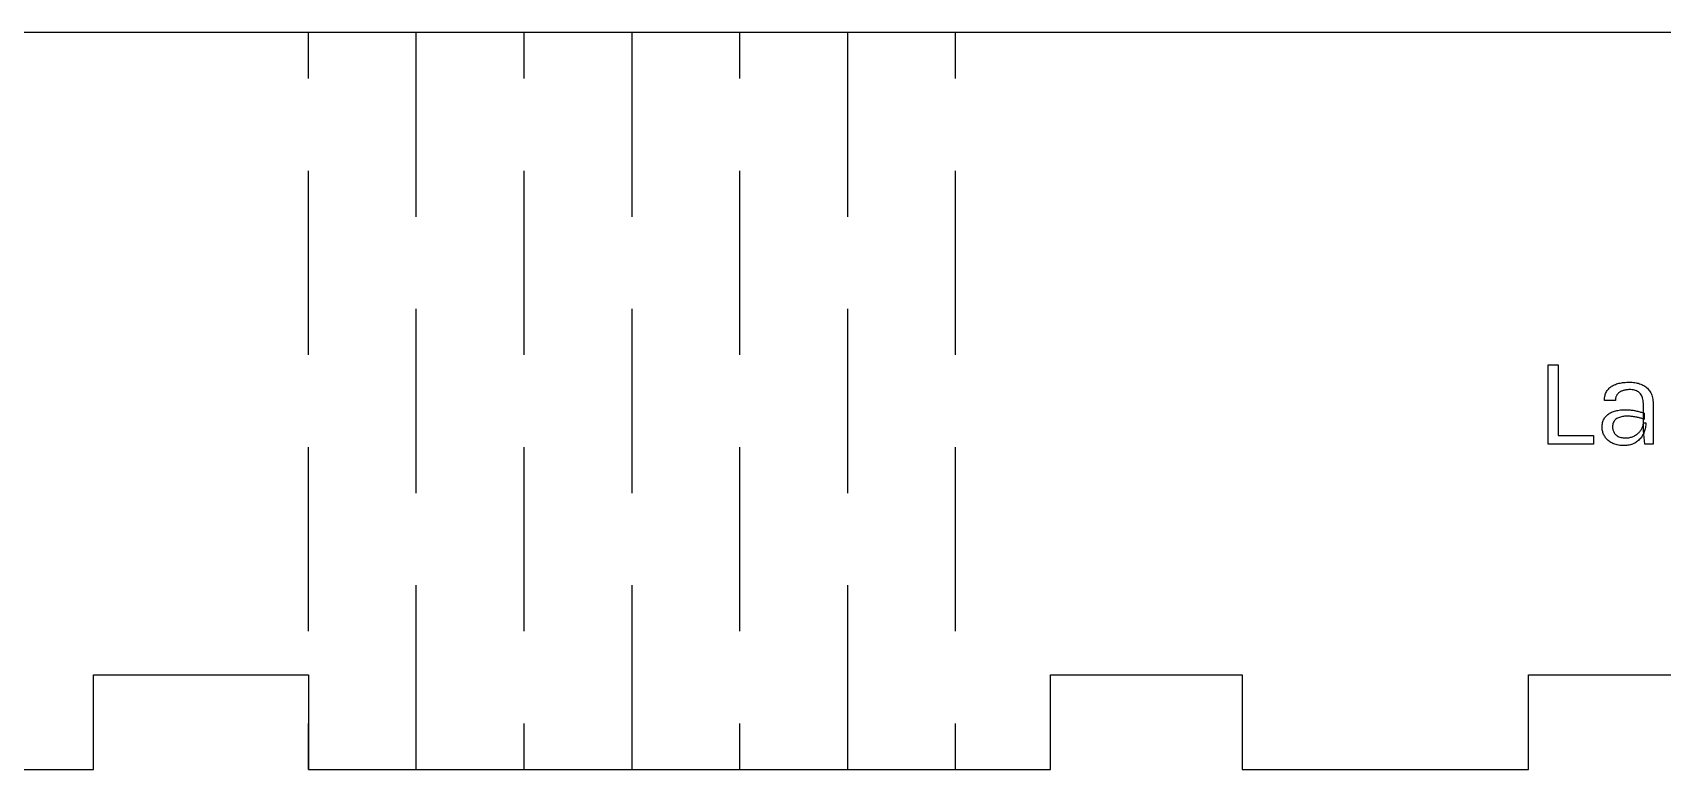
# Model space of a CAD drawing. Header units: millimetres. Extents: x 0 to 654, y 0 to 291.
# Drawn here: x 171.3 to 326, y 0 to 70 of the extents above; entities that cross this region are included whole.
import ezdxf

# ---------------------------------------------------------------- set-up
doc = ezdxf.new("R2010")
doc.units = ezdxf.units.MM
doc.layers.get('0').update_dxf_attribs({"linetype": 'CONTINUOUS'})

msp = doc.modelspace()

# ---------------------------------------------------------------- linework, layer by layer
for p, q in [((197.456, 70), (129.456, 70)), ((267.913, 70), (197.456, 70)), ((197.456, 65.625), (197.456, 70)), ((207.699, 52.5), (207.699, 70)), ((217.942, 65.625), (217.942, 70)), ((228.185, 52.5), (228.185, 70)), ((238.427, 65.625), (238.427, 70)), ((248.67, 52.5), (248.67, 70)), ((258.913, 65.625), (258.913, 70)), ((385.913, 70), (267.913, 70)), ((197.456, 39.375), (197.456, 56.875)), ((217.942, 39.375), (217.942, 56.875)), ((238.427, 39.375), (238.427, 56.875)), ((258.913, 39.375), (258.913, 56.875)), ((207.699, 26.25), (207.699, 43.75)), ((228.185, 26.25), (228.185, 43.75)), ((248.67, 26.25), (248.67, 43.75)), ((315.183, 38.444), (316.119, 38.444)), ((315.183, 30.908), (315.183, 38.444)), ((315.183, 38.444), (315.183, 38.444)), ((316.119, 38.444), (316.119, 31.724)), ((320.578, 35.52), (320.606, 35.623)), ((320.606, 35.623), (320.639, 35.721)), ((320.639, 35.721), (320.679, 35.815)), ((320.679, 35.815), (320.725, 35.903)), ((320.725, 35.903), (320.777, 35.986)), ((320.777, 35.986), (320.835, 36.065)), ((320.835, 36.065), (320.899, 36.139)), ((320.899, 36.139), (320.967, 36.209)), ((320.967, 36.209), (321.039, 36.275)), ((321.039, 36.275), (321.117, 36.336)), ((321.117, 36.336), (321.199, 36.394)), ((321.199, 36.394), (321.285, 36.447)), ((321.285, 36.447), (321.377, 36.495)), ((321.377, 36.495), (321.473, 36.54)), ((321.473, 36.54), (321.573, 36.581)), ((321.573, 36.581), (321.678, 36.617)), ((321.678, 36.617), (321.787, 36.649)), ((321.75, 35.639), (321.716, 35.593)), ((321.787, 35.683), (321.75, 35.639)), ((321.787, 36.649), (321.899, 36.679)), ((321.826, 35.724), (321.787, 35.683)), ((321.868, 35.763), (321.826, 35.724)), ((321.912, 35.8), (321.868, 35.763)), ((321.899, 36.679), (322.014, 36.704)), ((321.959, 35.835), (321.912, 35.8)), ((322.008, 35.867), (321.959, 35.835)), ((322.06, 35.897), (322.008, 35.867)), ((322.014, 36.704), (322.132, 36.726)), ((322.114, 35.924), (322.06, 35.897)), ((322.171, 35.949), (322.114, 35.924)), ((322.132, 36.726), (322.253, 36.745)), ((322.23, 35.972), (322.171, 35.949)), ((322.291, 35.993), (322.23, 35.972)), ((322.253, 36.745), (322.378, 36.761)), ((322.354, 36.011), (322.291, 35.993)), ((322.418, 36.027), (322.354, 36.011)), ((322.378, 36.761), (322.505, 36.773)), ((322.484, 36.041), (322.418, 36.027)), ((322.55, 36.053), (322.484, 36.041)), ((322.505, 36.773), (322.635, 36.781)), ((322.619, 36.063), (322.55, 36.053)), ((322.688, 36.07), (322.619, 36.063)), ((322.635, 36.781), (322.769, 36.786)), ((322.759, 36.076), (322.688, 36.07)), ((322.831, 36.079), (322.759, 36.076)), ((322.769, 36.786), (322.905, 36.788)), ((322.905, 36.08), (322.831, 36.079)), ((322.905, 36.788), (322.905, 36.788)), ((322.905, 36.788), (323.036, 36.786)), ((323.034, 36.077), (322.905, 36.08)), ((322.905, 36.08), (322.905, 36.08)), ((323.156, 36.066), (323.034, 36.077)), ((323.036, 36.786), (323.163, 36.779)), ((323.271, 36.049), (323.156, 36.066)), ((323.163, 36.779), (323.288, 36.768)), ((323.38, 36.026), (323.271, 36.049)), ((323.288, 36.768), (323.409, 36.752)), ((323.483, 35.995), (323.38, 36.026)), ((323.409, 36.752), (323.528, 36.733)), ((323.578, 35.958), (323.483, 35.995)), ((323.528, 36.733), (323.643, 36.708)), ((323.667, 35.914), (323.578, 35.958)), ((323.643, 36.708), (323.756, 36.679)), ((323.75, 35.863), (323.667, 35.914)), ((323.826, 35.805), (323.75, 35.863)), ((323.756, 36.679), (323.865, 36.646)), ((323.895, 35.741), (323.826, 35.805)), ((323.865, 36.646), (323.972, 36.608)), ((323.958, 35.669), (323.895, 35.741)), ((324.014, 35.588), (323.958, 35.669)), ((323.972, 36.608), (324.075, 36.566)), ((324.075, 36.566), (324.175, 36.519)), ((324.175, 36.519), (324.27, 36.467)), ((324.27, 36.467), (324.361, 36.409)), ((324.361, 36.409), (324.448, 36.347)), ((324.448, 36.347), (324.53, 36.279)), ((324.53, 36.279), (324.607, 36.206)), ((324.607, 36.206), (324.68, 36.127)), ((324.68, 36.127), (324.749, 36.044)), ((324.749, 36.044), (324.813, 35.955)), ((324.813, 35.955), (324.873, 35.861)), ((324.873, 35.861), (324.928, 35.761)), ((324.928, 35.761), (324.977, 35.656)), ((324.977, 35.656), (325.02, 35.545)), ((320.529, 35.06), (320.532, 35.182)), ((321.573, 35.06), (320.529, 35.06)), ((320.532, 35.182), (320.541, 35.3)), ((320.541, 35.3), (320.557, 35.413)), ((320.557, 35.413), (320.578, 35.52)), ((321.489, 34.033), (321.594, 34.063)), ((321.575, 35.13), (321.573, 35.06)), ((321.573, 35.06), (321.573, 35.06)), ((321.58, 35.196), (321.575, 35.13)), ((321.589, 35.261), (321.58, 35.196)), ((321.601, 35.323), (321.589, 35.261)), ((321.594, 34.063), (321.701, 34.088)), ((321.617, 35.382), (321.601, 35.323)), ((321.637, 35.438), (321.617, 35.382)), ((321.66, 35.492), (321.637, 35.438)), ((321.686, 35.544), (321.66, 35.492)), ((321.716, 35.593), (321.686, 35.544)), ((321.701, 34.088), (321.81, 34.11)), ((321.81, 34.11), (321.923, 34.129)), ((321.923, 34.129), (322.037, 34.145)), ((322.037, 34.145), (322.154, 34.157)), ((322.154, 34.157), (322.274, 34.165)), ((322.274, 34.165), (322.396, 34.17)), ((322.396, 34.17), (322.521, 34.172)), ((322.521, 34.172), (322.521, 34.172)), ((322.521, 34.172), (322.611, 34.171)), ((322.611, 34.171), (322.701, 34.168)), ((322.701, 34.168), (322.791, 34.164)), ((322.791, 34.164), (322.882, 34.158)), ((322.882, 34.158), (322.972, 34.149)), ((322.972, 34.149), (323.062, 34.14)), ((323.062, 34.14), (323.153, 34.128)), ((323.153, 34.128), (323.243, 34.114)), ((323.243, 34.114), (323.334, 34.099)), ((323.334, 34.099), (323.424, 34.082)), ((323.424, 34.082), (323.514, 34.063)), ((323.514, 34.063), (323.604, 34.043)), ((324.063, 35.498), (324.014, 35.588)), ((324.106, 35.4), (324.063, 35.498)), ((324.143, 35.293), (324.106, 35.4)), ((324.172, 35.178), (324.143, 35.293)), ((324.195, 35.053), (324.172, 35.178)), ((324.212, 34.92), (324.195, 35.053)), ((324.222, 34.778), (324.212, 34.92)), ((324.225, 34.628), (324.222, 34.778)), ((324.225, 32.168), (324.225, 34.628)), ((325.02, 35.545), (325.057, 35.428)), ((325.057, 35.428), (325.089, 35.305)), ((325.089, 35.305), (325.115, 35.177)), ((325.115, 35.177), (325.135, 35.042)), ((325.135, 35.042), (325.15, 34.902)), ((325.15, 34.902), (325.158, 34.756)), ((325.158, 34.756), (325.161, 34.604)), ((325.161, 34.604), (325.161, 34.604)), ((325.161, 34.604), (325.161, 30.908)), ((320.301, 32.516), (320.304, 32.63)), ((320.303, 32.428), (320.301, 32.516)), ((320.301, 32.516), (320.301, 32.516)), ((320.304, 32.63), (320.313, 32.74)), ((320.313, 32.74), (320.327, 32.846)), ((320.327, 32.846), (320.348, 32.947)), ((320.348, 32.947), (320.374, 33.044)), ((320.374, 33.044), (320.406, 33.137)), ((320.406, 33.137), (320.444, 33.225)), ((320.444, 33.225), (320.487, 33.309)), ((320.487, 33.309), (320.537, 33.389)), ((320.537, 33.389), (320.592, 33.464)), ((320.592, 33.464), (320.652, 33.535)), ((320.652, 33.535), (320.717, 33.603)), ((320.717, 33.603), (320.786, 33.666)), ((320.786, 33.666), (320.859, 33.726)), ((320.859, 33.726), (320.936, 33.781)), ((320.936, 33.781), (321.018, 33.833)), ((321.018, 33.833), (321.104, 33.881)), ((321.104, 33.881), (321.194, 33.925)), ((321.194, 33.925), (321.288, 33.965)), ((321.288, 33.965), (321.387, 34.001)), ((321.301, 32.627), (321.297, 32.516)), ((321.297, 32.516), (321.297, 32.516)), ((321.297, 32.516), (321.3, 32.433)), ((321.313, 32.731), (321.301, 32.627)), ((321.333, 32.828), (321.313, 32.731)), ((321.36, 32.919), (321.333, 32.828)), ((321.396, 33.003), (321.36, 32.919)), ((321.387, 34.001), (321.489, 34.033)), ((321.44, 33.08), (321.396, 33.003)), ((321.491, 33.151), (321.44, 33.08)), ((321.551, 33.215), (321.491, 33.151)), ((321.618, 33.272), (321.551, 33.215)), ((321.693, 33.323), (321.618, 33.272)), ((321.774, 33.368), (321.693, 33.323)), ((321.859, 33.408), (321.774, 33.368)), ((321.947, 33.444), (321.859, 33.408)), ((322.039, 33.475), (321.947, 33.444)), ((322.134, 33.501), (322.039, 33.475)), ((322.233, 33.522), (322.134, 33.501)), ((322.336, 33.539), (322.233, 33.522)), ((322.442, 33.551), (322.336, 33.539)), ((322.552, 33.558), (322.442, 33.551)), ((322.665, 33.56), (322.552, 33.558)), ((322.741, 33.559), (322.665, 33.56)), ((322.665, 33.56), (322.665, 33.56)), ((322.819, 33.557), (322.741, 33.559)), ((322.899, 33.552), (322.819, 33.557)), ((322.979, 33.547), (322.899, 33.552)), ((323.062, 33.539), (322.979, 33.547)), ((323.146, 33.53), (323.062, 33.539)), ((323.231, 33.519), (323.146, 33.53)), ((323.318, 33.506), (323.231, 33.519)), ((323.406, 33.492), (323.318, 33.506)), ((323.496, 33.476), (323.406, 33.492)), ((323.586, 33.459), (323.496, 33.476)), ((323.674, 33.44), (323.586, 33.459)), ((323.604, 34.043), (323.694, 34.022)), ((323.76, 33.42), (323.674, 33.44)), ((323.694, 34.022), (323.783, 33.999)), ((323.844, 33.399), (323.76, 33.42)), ((323.783, 33.999), (323.872, 33.975)), ((323.926, 33.377), (323.844, 33.399)), ((323.872, 33.975), (323.96, 33.95)), ((324.006, 33.354), (323.926, 33.377)), ((323.96, 33.95), (324.048, 33.924)), ((324.085, 33.329), (324.006, 33.354)), ((324.048, 33.924), (324.135, 33.896)), ((324.161, 33.303), (324.085, 33.329)), ((324.118, 32.462), (324.146, 32.528)), ((324.135, 33.896), (324.222, 33.867)), ((324.146, 32.528), (324.17, 32.594)), ((324.236, 33.276), (324.161, 33.303)), ((324.17, 32.594), (324.19, 32.66)), ((324.19, 32.66), (324.205, 32.726)), ((324.205, 32.726), (324.216, 32.792)), ((324.216, 32.792), (324.223, 32.858)), ((324.222, 33.867), (324.309, 33.836)), ((324.223, 32.858), (324.225, 32.924)), ((324.225, 32.924), (324.225, 32.924)), ((324.225, 32.924), (324.453, 32.924)), ((324.309, 33.248), (324.236, 33.276)), ((324.309, 33.836), (324.309, 33.836)), ((324.309, 33.836), (324.309, 33.248)), ((324.431, 32.586), (324.413, 32.477)), ((324.443, 32.697), (324.431, 32.586)), ((324.451, 32.81), (324.443, 32.697)), ((324.453, 32.924), (324.451, 32.81)), ((316.119, 31.724), (319.479, 31.724)), ((319.479, 31.724), (319.479, 30.908)), ((320.31, 32.34), (320.303, 32.428)), ((320.322, 32.253), (320.31, 32.34)), ((320.338, 32.168), (320.322, 32.253)), ((320.358, 32.082), (320.338, 32.168)), ((320.383, 31.998), (320.358, 32.082)), ((320.413, 31.915), (320.383, 31.998)), ((320.447, 31.832), (320.413, 31.915)), ((320.486, 31.751), (320.447, 31.832)), ((320.529, 31.67), (320.486, 31.751)), ((320.577, 31.591), (320.529, 31.67)), ((320.63, 31.515), (320.577, 31.591)), ((320.687, 31.442), (320.63, 31.515)), ((320.749, 31.372), (320.687, 31.442)), ((320.816, 31.305), (320.749, 31.372)), ((320.887, 31.242), (320.816, 31.305)), ((320.963, 31.181), (320.887, 31.242)), ((321.044, 31.123), (320.963, 31.181)), ((321.129, 31.068), (321.044, 31.123)), ((321.219, 31.016), (321.129, 31.068)), ((321.314, 30.968), (321.219, 31.016)), ((321.3, 32.433), (321.309, 32.353)), ((321.309, 32.353), (321.324, 32.275)), ((321.414, 30.925), (321.314, 30.968)), ((321.324, 32.275), (321.346, 32.199)), ((321.346, 32.199), (321.373, 32.126)), ((321.373, 32.126), (321.406, 32.055)), ((321.406, 32.055), (321.446, 31.987)), ((321.446, 31.987), (321.491, 31.921)), ((321.491, 31.921), (321.543, 31.857)), ((321.543, 31.857), (321.6, 31.796)), ((321.6, 31.796), (321.664, 31.739)), ((321.664, 31.739), (321.736, 31.688)), ((321.736, 31.688), (321.815, 31.643)), ((321.815, 31.643), (321.901, 31.604)), ((321.901, 31.604), (321.994, 31.571)), ((321.994, 31.571), (322.094, 31.544)), ((322.094, 31.544), (322.202, 31.523)), ((322.202, 31.523), (322.317, 31.508)), ((322.317, 31.508), (322.44, 31.499)), ((322.44, 31.499), (322.569, 31.496)), ((322.569, 31.496), (322.662, 31.498)), ((322.569, 31.496), (322.569, 31.496)), ((322.662, 31.498), (322.753, 31.505)), ((322.753, 31.505), (322.842, 31.516)), ((322.842, 31.516), (322.929, 31.531)), ((322.929, 31.531), (323.014, 31.551)), ((323.014, 31.551), (323.097, 31.575)), ((323.097, 31.575), (323.179, 31.603)), ((323.179, 31.603), (323.258, 31.636)), ((323.301, 30.956), (323.2, 30.911)), ((323.258, 31.636), (323.336, 31.673)), ((323.399, 31.007), (323.301, 30.956)), ((323.336, 31.673), (323.412, 31.715)), ((323.493, 31.064), (323.399, 31.007)), ((323.412, 31.715), (323.486, 31.76)), ((323.486, 31.76), (323.556, 31.807)), ((323.583, 31.126), (323.493, 31.064)), ((323.556, 31.807), (323.623, 31.856)), ((323.669, 31.192), (323.583, 31.126)), ((323.623, 31.856), (323.687, 31.908)), ((323.751, 31.261), (323.669, 31.192)), ((323.687, 31.908), (323.748, 31.962)), ((323.748, 31.962), (323.806, 32.018)), ((323.829, 31.335), (323.751, 31.261)), ((323.806, 32.018), (323.861, 32.076)), ((323.902, 31.412), (323.829, 31.335)), ((323.861, 32.076), (323.912, 32.136)), ((323.971, 31.493), (323.902, 31.412)), ((323.912, 32.136), (323.961, 32.199)), ((323.961, 32.199), (324.006, 32.264)), ((324.036, 31.578), (323.971, 31.493)), ((324.006, 32.264), (324.048, 32.33)), ((324.096, 31.667), (324.036, 31.578)), ((324.048, 32.33), (324.085, 32.396)), ((324.085, 32.396), (324.118, 32.462)), ((324.152, 31.76), (324.096, 31.667)), ((324.204, 31.856), (324.152, 31.76)), ((324.251, 31.955), (324.204, 31.856)), ((324.345, 30.908), (324.225, 32.168)), ((324.294, 32.056), (324.251, 31.955)), ((324.331, 32.159), (324.294, 32.056)), ((324.363, 32.263), (324.331, 32.159)), ((324.391, 32.369), (324.363, 32.263)), ((324.413, 32.477), (324.391, 32.369)), ((197.456, 13.125), (197.456, 30.625)), ((217.942, 13.125), (217.942, 30.625)), ((238.427, 13.125), (238.427, 30.625)), ((258.913, 13.125), (258.913, 30.625)), ((319.479, 30.908), (315.183, 30.908)), ((321.518, 30.887), (321.414, 30.925)), ((321.628, 30.855), (321.518, 30.887)), ((321.743, 30.827), (321.628, 30.855)), ((321.862, 30.804), (321.743, 30.827)), ((321.986, 30.787), (321.862, 30.804)), ((322.116, 30.774), (321.986, 30.787)), ((322.25, 30.767), (322.116, 30.774)), ((322.389, 30.764), (322.25, 30.767)), ((322.516, 30.767), (322.389, 30.764)), ((322.389, 30.764), (322.389, 30.764)), ((322.389, 30.764), (322.389, 30.764)), ((322.639, 30.776), (322.516, 30.767)), ((322.758, 30.791), (322.639, 30.776)), ((322.874, 30.812), (322.758, 30.791)), ((322.986, 30.839), (322.874, 30.812)), ((323.095, 30.872), (322.986, 30.839)), ((323.2, 30.911), (323.095, 30.872)), ((325.161, 30.908), (324.345, 30.908)), ((325.161, 30.908), (325.161, 30.908)), ((207.699, 0), (207.699, 17.5)), ((228.185, 0), (228.185, 17.5)), ((248.67, 0), (248.67, 17.5)), ((177.057, 0), (177.057, 9)), ((177.057, 9), (197.456, 9)), ((197.456, 9), (197.456, 0)), ((267.913, 0), (267.913, 9)), ((267.913, 9), (286.113, 9)), ((286.113, 9), (286.113, 0)), ((313.313, 0), (313.313, 9)), ((313.313, 9), (340.513, 9)), ((197.456, 0), (197.456, 4.375)), ((217.942, 0), (217.942, 4.375)), ((238.427, 0), (238.427, 4.375)), ((258.913, 0), (258.913, 4.375)), ((149.856, 0), (177.057, 0)), ((197.456, 0), (267.913, 0)), ((286.113, 0), (313.313, 0))]:
    msp.add_line(p, q)

doc.saveas('drawing.dxf')
